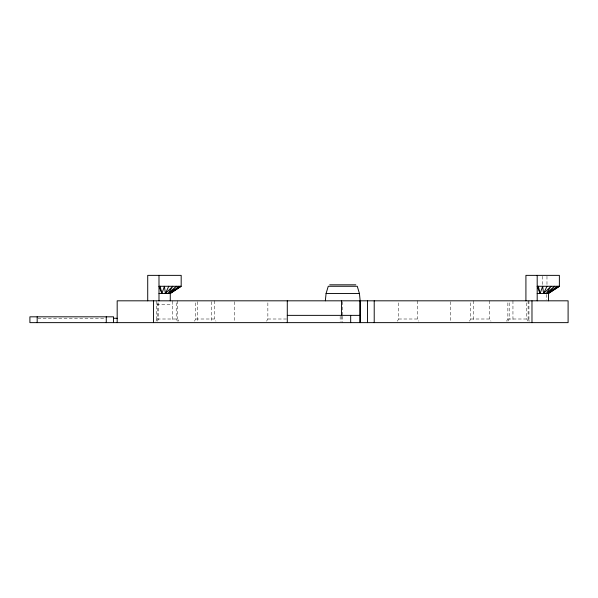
<?xml version="1.0" encoding="UTF-8"?>
<svg xmlns="http://www.w3.org/2000/svg" width="598" height="598" viewBox="0 0 598 598"><rect width="100%" height="100%" fill="white"/><g stroke="black" fill="none" stroke-linecap="round" stroke-linejoin="round"><path stroke-width="0.45" stroke-dasharray="2.99 2.24" d="M469.475 321.186L470.761 319.003L470.761 300.816M157.326 321.186L158.634 319.003L158.634 301.728M155.988 321.186L157.296 319.003L157.296 300.816M194.417 321.186L195.725 319.003L195.725 300.816M506.543 321.186L507.859 319.003L507.859 300.816M507.881 321.186L509.19 319.003L509.19 300.816M266.544 321.186L267.859 319.003L267.859 300.816M397.334 321.186L398.649 319.003L398.649 300.816M156.571 304.457L172.568 304.457M37.891 318.271L105.547 318.271M157.296 319.003L177.539 319.003L178.847 321.186M195.725 319.003L214.637 319.003L215.945 321.186M267.859 319.003L286.539 319.003M398.649 319.003L417.539 319.003L418.854 321.186M470.761 319.003L489.672 319.003L490.965 321.186M507.859 319.003L528.101 319.003L529.409 321.186M528.071 321.186L526.763 319.003L526.763 300.816M177.516 321.186L176.208 319.003L176.208 300.816M546.976 276.269L546.976 284.454M546.221 294.455L546.221 299.912M542.648 276.269L542.648 284.454M528.946 300.816L528.946 321.731M528.101 300.816L528.101 319.003M512.949 300.816L512.949 321.731M489.672 300.816L489.672 319.003M473.549 300.816L473.549 321.731M450.66 301.728L450.66 321.731M417.539 300.816L417.539 319.003M342.759 301.728L342.759 315.363M342.759 316.275L342.759 322.636M341.458 316.275L341.458 321.731M340.157 316.275L340.157 321.731M234.618 301.728L234.618 322.636M214.637 300.816L214.637 319.003M211.722 301.728L211.722 321.731M197.303 301.728L197.303 322.636M177.539 300.816L177.539 319.003M172.568 300.816L172.568 321.731M156.571 300.816L156.571 321.731"/><path stroke-width="0.9" d="M325.349 300.816L326.074 293.543L328.257 286.27L357.268 286.27L359.443 293.543L360.168 300.816L360.168 322.636M158.993 293.543L170.266 293.543L181.179 286.27L158.993 286.27L161.901 293.543L164.45 286.27L165.369 293.543L172.815 286.27L168.031 293.543L176.275 286.27L169.697 293.543L181.179 286.27L181.179 275.364L147.721 275.364L147.721 300.816M537.191 293.543L548.463 293.543L559.369 286.27L537.191 286.27L540.099 293.543L542.648 286.27L543.567 293.543L551.012 286.27L546.221 293.543L554.473 286.27L547.895 293.543L559.369 286.27L559.369 275.364L525.919 275.364L525.919 300.816M165.369 293.543L168.778 286.27M543.567 293.543L546.976 286.27M178.937 286.27L169.697 293.543L180.611 286.27M557.134 286.27L547.895 293.543L558.801 286.27M329.707 284.82L355.81 284.82M326.074 293.543L359.443 293.543M287.287 315.363L360.018 315.363M113.538 318.271L117.178 318.271M538.312 286.27L540.099 293.543M160.122 286.27L161.901 293.543M548.463 293.543L548.463 300.816M537.191 275.364L537.191 300.816M531.981 300.816L531.981 322.636M374.213 300.816L374.213 322.636M367.486 300.816L367.486 322.636M360.018 300.816L360.018 322.636M350.682 315.363L350.682 322.636M341.458 300.816L341.458 315.363M287.287 300.816L287.287 322.636M170.266 293.543L170.266 300.816M158.993 275.364L158.993 300.816M153.544 300.816L153.544 322.636M117.178 322.636L117.178 300.816L568.1 300.816L568.1 322.636L29.9 322.636L29.9 316.82L113.538 316.82L113.538 322.636M106.265 316.82L106.265 322.636M37.173 316.82L37.173 322.636"/></g></svg>
